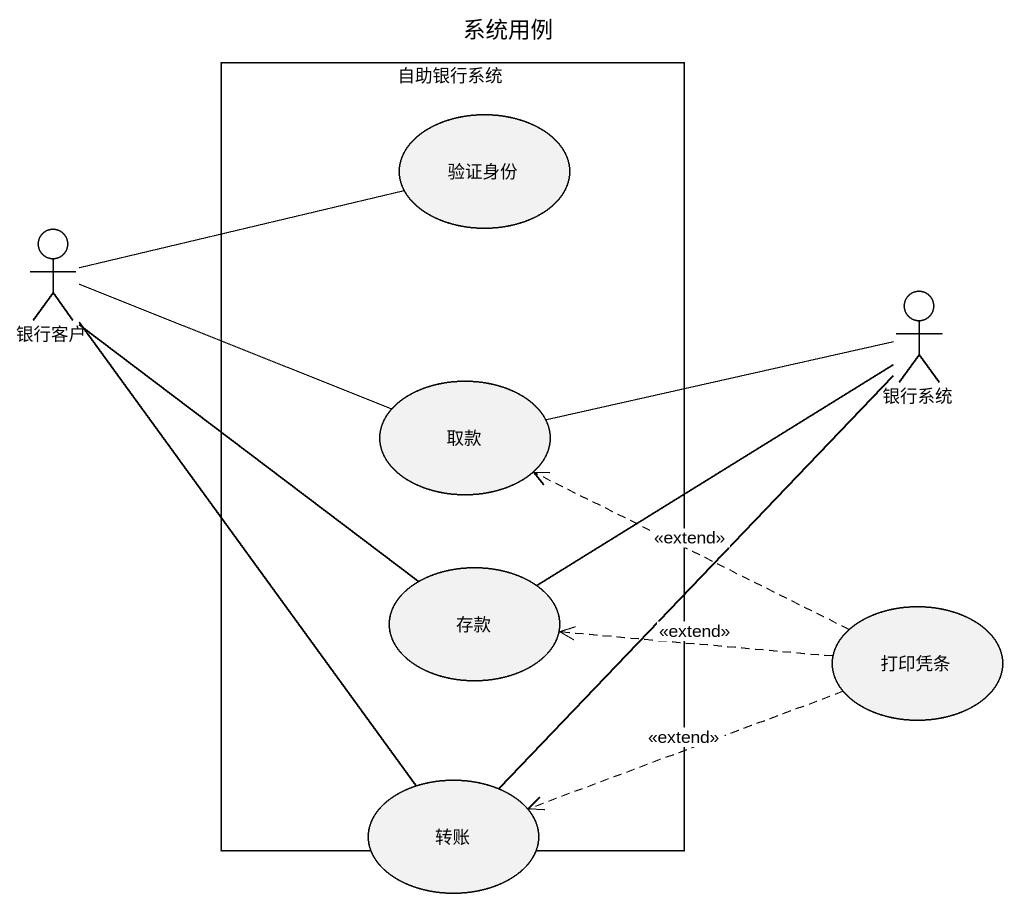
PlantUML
@startuml
title 系统用例
rectangle 自助银行系统 {
  usecase 验证身份
  usecase 取款
  usecase 存款
}
actor 银行客户
actor 银行系统
usecase 打印凭条
usecase 转账
银行客户 -right- 验证身份
银行客户 -right- 取款
银行客户 -- 存款
银行客户 -- 转账
取款 -right- 银行系统
存款 -right- 银行系统
打印凭条 .left.> 取款 : <<extend>>
打印凭条 .left.> 存款 : <<extend>>
打印凭条 .left.> 转账 : <<extend>>
转账 -up- 银行系统
@enduml
